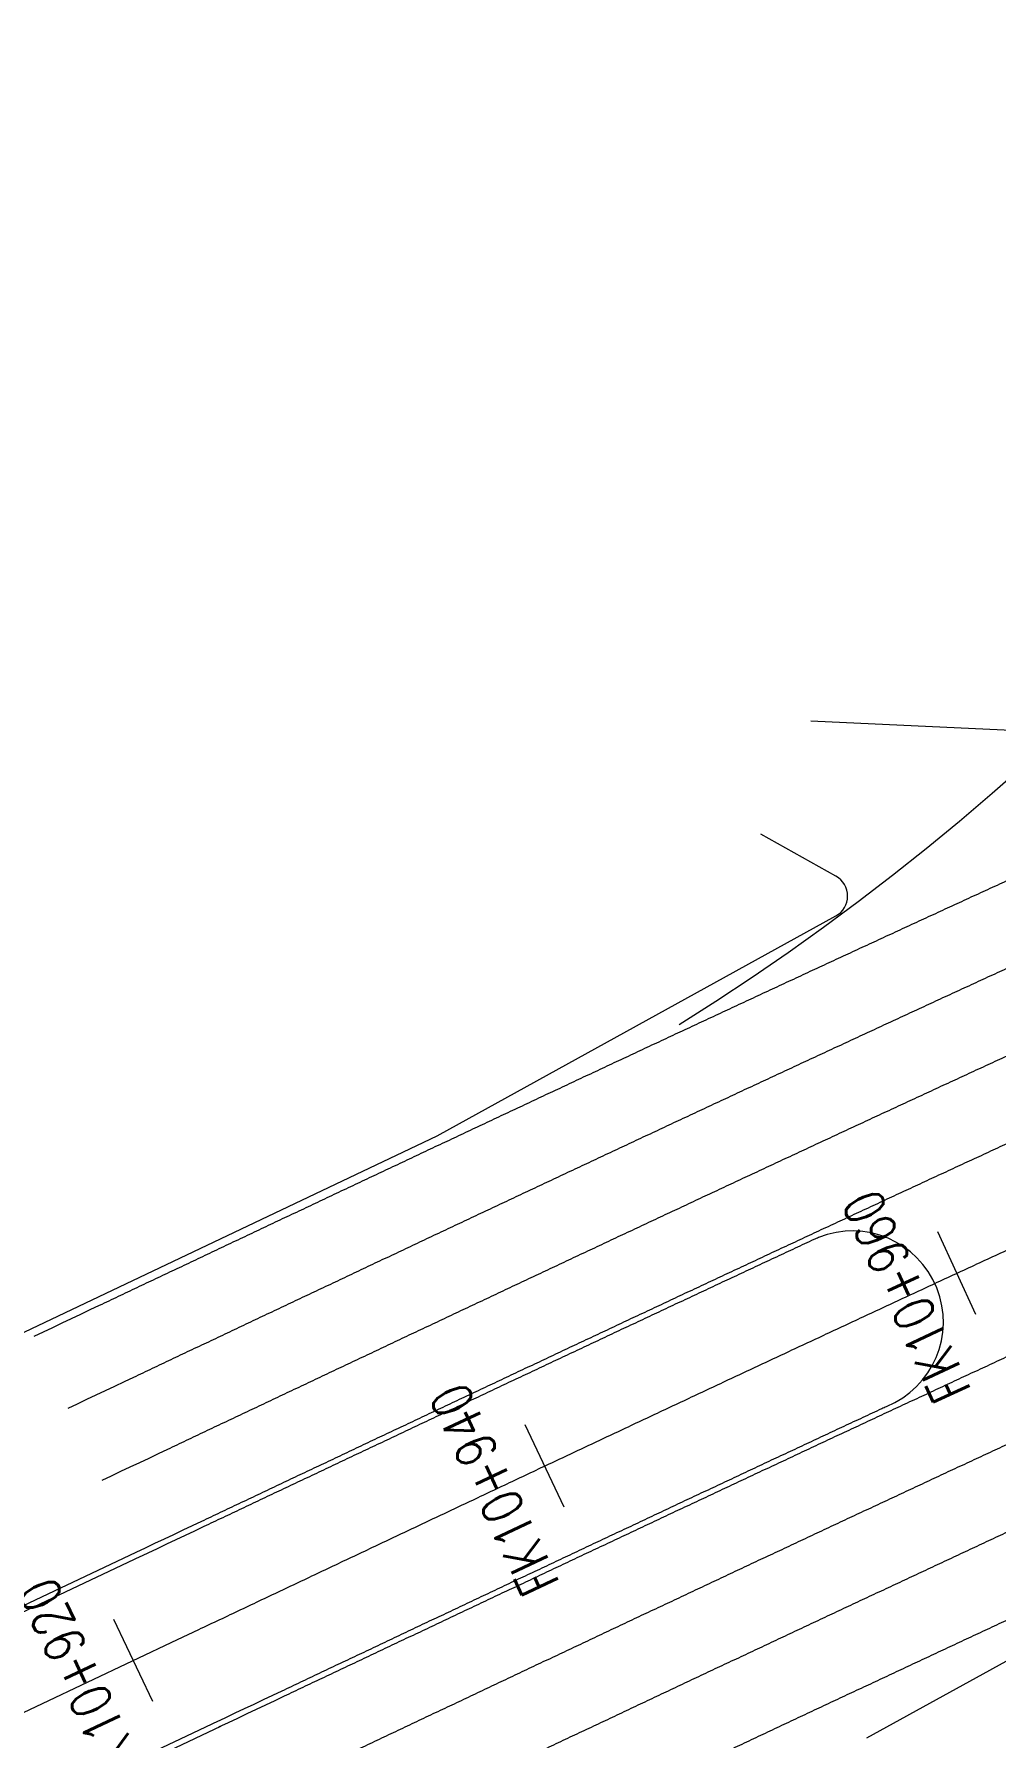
# Model space of a CAD drawing. Header units: millimetres. Extents: x 523446 to 528898, y 388189 to 392165.
# Drawn here: x 526939.8 to 526982.1, y 389671.2 to 389746.1 of the extents above; entities that cross this region are included whole.
import ezdxf
from ezdxf.enums import TextEntityAlignment as Align

# ---------------------------------------------------------------- set-up
doc = ezdxf.new("R2010")
doc.units = ezdxf.units.MM
doc.linetypes.add('33', pattern=[6, 3, -3])
doc.layers.add('000-scy-中分带', color=2, linetype='Continuous', lineweight=60)
doc.layers.add('000-scy-机动车道线', color=5, linetype='Continuous', lineweight=60)
for name, color, linetype in [('FZZD-标注路线桩号', 7, 'Continuous'), ('MEDS道路平面中线-FZZD', 7, 'Continuous'), ('机动车边线', 5, 'Continuous'), ('标线（实）', 1, 'Continuous'), ('标线（虚）', 1, '33')]:
    doc.layers.add(name, color=color, linetype=linetype)
doc.styles.add('MEDS', font='TXT_S.SHX', dxfattribs={"width": 0.75, "bigfont": 'hztxt.shx'})

msp = doc.modelspace()

# ---------------------------------------------------------------- linework, layer by layer
at = {"layer": '000-scy-中分带', "linetype": 'ByBlock', "lineweight": 0}
for points in [[(526944.424, 389679.116), (526944.836, 389679.311), (526945.247, 389679.506), (526945.659, 389679.701), (526946.071, 389679.896), (526946.483, 389680.091), (526946.895, 389680.286), (526947.306, 389680.481, -0.000001), (526947.718, 389680.675, -0.000001), (526948.13, 389680.87, -0.000001), (526948.542, 389681.065, -0.000002), (526948.954, 389681.26, -0.000002), (526949.366, 389681.455, -0.000002), (526949.778, 389681.65, -0.000002), (526950.19, 389681.845, -0.000002), (526950.602, 389682.039, -0.000002), (526951.013, 389682.234, -0.000002), (526951.425, 389682.429, -0.000003), (526951.837, 389682.624, -0.000003), (526952.249, 389682.819, -0.000003), (526952.661, 389683.013, -0.000003), (526953.073, 389683.208, -0.000003), (526953.486, 389683.403, -0.000003), (526953.898, 389683.598, -0.000003), (526954.31, 389683.792, -0.000004), (526954.722, 389683.987, -0.000004), (526955.134, 389684.182, -0.000004), (526955.546, 389684.376, -0.000004), (526955.958, 389684.571, -0.000004), (526956.37, 389684.766, -0.000004), (526956.783, 389684.96, -0.000004), (526957.195, 389685.155, -0.000005), (526957.607, 389685.349, -0.000005), (526958.019, 389685.544, -0.000005), (526958.432, 389685.738, -0.000005), (526958.844, 389685.933, -0.000005), (526959.256, 389686.127, -0.000005), (526959.669, 389686.321, -0.000005), (526960.081, 389686.516, -0.000006), (526960.494, 389686.71, -0.000006), (526960.906, 389686.904, -0.000006), (526961.318, 389687.099, -0.000006), (526961.731, 389687.293, -0.000006), (526962.143, 389687.487, -0.000006), (526962.556, 389687.681, -0.000006), (526962.969, 389687.875, -0.000007), (526963.381, 389688.069, -0.000007), (526963.794, 389688.263, -0.000007), (526964.206, 389688.457, -0.000007), (526964.619, 389688.651, -0.000007), (526965.032, 389688.845, -0.000007), (526965.445, 389689.039, -0.000007), (526965.857, 389689.233, -0.000008), (526966.27, 389689.427, -0.000008), (526966.683, 389689.62, -0.000008), (526967.096, 389689.814, -0.000008), (526967.509, 389690.008, -0.000008), (526967.922, 389690.201, -0.000008), (526968.335, 389690.395, -0.000008), (526968.748, 389690.588, -0.000009), (526969.161, 389690.782, -0.000009), (526969.574, 389690.975, -0.000009), (526969.987, 389691.168, -0.000009), (526970.4, 389691.362, -0.000009), (526970.813, 389691.555, -0.000009), (526971.227, 389691.748, -0.000009), (526971.64, 389691.941, -0.00001), (526972.053, 389692.134, -0.00001), (526972.467, 389692.327, -0.00001), (526972.88, 389692.52, -0.00001), (526973.293, 389692.713, -0.00001), (526973.707, 389692.906, -0.00001), (526974.12, 389693.098, -0.000005), (526974.304, 389693.184, -0.000005)], [(526947.846, 389671.885), (526948.258, 389672.08), (526948.67, 389672.275), (526949.081, 389672.47), (526949.493, 389672.665), (526949.905, 389672.86), (526950.317, 389673.054), (526950.728, 389673.249, -0.000001), (526951.14, 389673.444, -0.000001), (526951.552, 389673.639, -0.000001), (526951.963, 389673.834, -0.000002), (526952.375, 389674.028, -0.000002), (526952.787, 389674.223, -0.000002), (526953.199, 389674.418, -0.000002), (526953.61, 389674.613, -0.000002), (526954.022, 389674.807, -0.000002), (526954.434, 389675.002, -0.000002), (526954.845, 389675.197, -0.000003), (526955.257, 389675.392, -0.000003), (526955.669, 389675.586, -0.000003), (526956.08, 389675.781, -0.000003), (526956.492, 389675.975, -0.000003), (526956.904, 389676.17, -0.000003), (526957.316, 389676.365, -0.000003), (526957.727, 389676.559, -0.000004), (526958.139, 389676.754, -0.000004), (526958.551, 389676.948, -0.000004), (526958.962, 389677.142, -0.000004), (526959.374, 389677.337, -0.000004), (526959.786, 389677.531, -0.000004), (526960.198, 389677.726, -0.000004), (526960.609, 389677.92, -0.000005), (526961.021, 389678.114, -0.000005), (526961.433, 389678.308, -0.000005), (526961.844, 389678.503, -0.000005), (526962.256, 389678.697, -0.000005), (526962.668, 389678.891, -0.000005), (526963.08, 389679.085, -0.000005), (526963.492, 389679.279, -0.000006), (526963.903, 389679.473, -0.000006), (526964.315, 389679.667, -0.000006), (526964.727, 389679.861, -0.000006), (526965.139, 389680.055, -0.000006), (526965.551, 389680.249, -0.000006), (526965.962, 389680.443, -0.000006), (526966.374, 389680.636, -0.000007), (526966.786, 389680.83, -0.000007), (526967.198, 389681.024, -0.000007), (526967.61, 389681.217, -0.000007), (526968.022, 389681.411, -0.000007), (526968.434, 389681.605, -0.000007), (526968.846, 389681.798, -0.000007), (526969.257, 389681.991, -0.000008), (526969.669, 389682.185, -0.000008), (526970.081, 389682.378, -0.000008), (526970.493, 389682.571, -0.000008), (526970.905, 389682.765, -0.000008), (526971.317, 389682.958, -0.000008), (526971.729, 389683.151, -0.000008), (526972.141, 389683.344, -0.000009), (526972.554, 389683.537, -0.000009), (526972.966, 389683.73, -0.000009), (526973.378, 389683.923, -0.000009), (526973.79, 389684.115, -0.000009), (526974.202, 389684.308, -0.000009), (526974.614, 389684.501, -0.000009), (526975.026, 389684.693, -0.00001), (526975.439, 389684.886, -0.00001), (526975.851, 389685.078, -0.00001), (526976.263, 389685.271, -0.00001), (526976.675, 389685.463, -0.00001), (526977.088, 389685.655, -0.000005), (526977.294, 389685.751, -0.000005)], [(526944.506, 389679.155), (526885.382, 389651.174, 1.000804), (526888.81, 389643.946), (526947.928, 389671.924)]]:
    msp.add_lwpolyline(points, format="xyb", dxfattribs=at)
msp.add_arc((526975.796, 389689.46), 4, 291.91355, 111.91355, dxfattribs=at)
at = {"layer": '000-scy-机动车道线', "linetype": 'ByBlock', "lineweight": 0}
for p, q in [((526973.971, 389715.876), (526992.393, 389715.039)), ((526975.074, 389709.051), (526971.771, 389710.906)), ((526957.538, 389697.644), (526975.067, 389707.304)), ((526870.479, 389656.263), (526957.538, 389697.644)), ((526976.426, 389671.181), (526984.558, 389675.661))]:
    msp.add_line(p, q, dxfattribs=at)
msp.add_arc((526974.584, 389708.179), 1, 298.85802, 60.67756, dxfattribs=at)
at = {"layer": 'FZZD-标注路线桩号', "color": 7, "linetype": 'ByBlock', "lineweight": 0}
for p, q in [((526981.227, 389689.785), (526979.545, 389693.414)), ((526963.123, 389681.316), (526961.418, 389684.935)), ((526945.044, 389672.772), (526943.332, 389676.387))]:
    msp.add_line(p, q, dxfattribs=at)
at = {"layer": 'MEDS道路平面中线-FZZD', "color": 4, "linetype": 'ByBlock', "lineweight": 0}
msp.add_line((526302.398, 389370.842), (526946.135, 389675.501), dxfattribs=at)
at = {"layer": 'MEDS道路平面中线-FZZD', "color": 6, "linetype": 'ByBlock', "lineweight": 0}
msp.add_lwpolyline([(526946.135, 389675.501), (526947.061, 389675.939, -0.000003), (526947.988, 389676.378, -0.000006), (526948.914, 389676.816, -0.000009), (526949.841, 389677.255, -0.000012), (526950.767, 389677.693, -0.000015), (526951.694, 389678.131, -0.000017), (526952.621, 389678.57, -0.00002), (526953.547, 389679.008, -0.000023), (526954.474, 389679.446, -0.000026), (526955.401, 389679.884, -0.000029), (526956.327, 389680.322, -0.000032), (526957.254, 389680.759, -0.000035), (526958.181, 389681.197, -0.000038), (526959.108, 389681.634, -0.000041), (526960.035, 389682.072, -0.000044), (526960.962, 389682.509, -0.000047), (526961.889, 389682.946, -0.00005), (526962.817, 389683.383, -0.000052), (526963.744, 389683.819, -0.000055), (526964.671, 389684.256, -0.000058), (526965.599, 389684.692, -0.000061), (526966.527, 389685.128, -0.000064), (526967.454, 389685.564, -0.000067), (526968.382, 389685.999, -0.00007), (526969.31, 389686.434, -0.000073), (526970.238, 389686.869, -0.000076), (526971.167, 389687.304, -0.000079), (526972.095, 389687.739, -0.000082), (526973.024, 389688.173, -0.000084), (526973.952, 389688.606, -0.000087), (526974.881, 389689.04, -0.00009), (526975.81, 389689.473, -0.000093), (526976.739, 389689.906, -0.000096), (526977.669, 389690.338, -0.000099), (526978.598, 389690.77, -0.000102), (526979.528, 389691.202, -0.000105), (526980.458, 389691.633, -0.000108), (526981.388, 389692.064, -0.000111), (526982.318, 389692.494, -0.000114), (526983.248, 389692.924, -0.000116)], format="xyb", dxfattribs=at)
at = {"layer": '机动车边线', "linetype": 'ByBlock', "lineweight": 0}
msp.add_arc((526909.874, 389795.805), 110, 302.00829, 4.50656, dxfattribs=at)
at = {"layer": '标线（实）', "linetype": 'ByBlock', "lineweight": 0}
msp.add_line((526885.275, 389651.4), (526944.317, 389679.342), dxfattribs=at)
at = {"layer": '标线（实）', "linetype": 'ByBlock', "lineweight": 0, "ltscale": 0.03}
msp.add_line((526888.906, 389643.714), (526948.035, 389671.698), dxfattribs=at)
at = {"layer": '标线（实）', "linetype": 'ByBlock', "lineweight": 0, "flags": 128}
for points in [[(526939.825, 389688.833), (526940.237, 389689.028), (526940.649, 389689.223), (526941.061, 389689.418), (526941.473, 389689.613), (526941.884, 389689.808), (526942.296, 389690.003), (526942.708, 389690.197, -0.000001), (526943.12, 389690.392, -0.000001), (526943.532, 389690.587, -0.000001), (526943.944, 389690.782, -0.000002), (526944.357, 389690.977, -0.000002), (526944.769, 389691.172, -0.000002), (526945.181, 389691.367, -0.000002), (526945.593, 389691.562, -0.000002), (526946.005, 389691.757, -0.000002), (526946.418, 389691.952, -0.000002), (526946.83, 389692.147, -0.000003), (526947.242, 389692.342, -0.000003), (526947.655, 389692.537, -0.000003), (526948.067, 389692.732, -0.000003), (526948.48, 389692.927, -0.000003), (526948.892, 389693.122, -0.000003), (526949.305, 389693.317, -0.000003), (526949.717, 389693.512, -0.000004), (526950.13, 389693.707, -0.000004), (526950.543, 389693.902, -0.000004), (526950.955, 389694.097, -0.000004), (526951.368, 389694.292, -0.000004), (526951.781, 389694.487, -0.000004), (526952.194, 389694.681, -0.000004), (526952.607, 389694.876, -0.000005), (526953.02, 389695.071, -0.000005), (526953.433, 389695.266, -0.000005), (526953.846, 389695.461, -0.000005), (526954.259, 389695.656, -0.000005), (526954.672, 389695.85, -0.000005), (526955.085, 389696.045, -0.000005), (526955.498, 389696.24, -0.000006), (526955.912, 389696.435, -0.000006), (526956.325, 389696.629, -0.000006), (526956.738, 389696.824, -0.000006), (526957.152, 389697.019, -0.000006), (526957.565, 389697.213, -0.000006), (526957.979, 389697.408, -0.000006), (526958.392, 389697.603, -0.000007), (526958.806, 389697.797, -0.000007), (526959.22, 389697.992, -0.000007), (526959.633, 389698.186, -0.000007), (526960.047, 389698.381, -0.000007), (526960.461, 389698.575, -0.000007), (526960.875, 389698.769, -0.000007), (526961.289, 389698.964, -0.000008), (526961.703, 389699.158, -0.000008), (526962.117, 389699.352, -0.000008), (526962.531, 389699.547, -0.000008), (526962.945, 389699.741, -0.000008), (526963.359, 389699.935, -0.000008), (526963.773, 389700.129, -0.000008), (526964.188, 389700.323, -0.000009), (526964.602, 389700.517, -0.000009), (526965.017, 389700.711, -0.000009), (526965.431, 389700.905, -0.000009), (526965.846, 389701.099, -0.000009), (526966.26, 389701.293, -0.000009), (526966.675, 389701.487, -0.000009), (526967.09, 389701.681, -0.00001), (526967.504, 389701.874, -0.00001), (526967.919, 389702.068, -0.00001), (526968.334, 389702.262, -0.00001), (526968.749, 389702.455, -0.00001), (526969.164, 389702.649, -0.00001), (526969.579, 389702.842, -0.00001), (526969.994, 389703.036, -0.000011), (526970.41, 389703.229, -0.000011), (526970.825, 389703.422, -0.000011), (526971.24, 389703.616, -0.000011), (526971.656, 389703.809, -0.000011), (526972.071, 389704.002, -0.000011), (526972.487, 389704.195, -0.000011), (526972.902, 389704.388, -0.000012), (526973.318, 389704.581, -0.000012), (526973.734, 389704.774, -0.000012), (526974.15, 389704.967, -0.000012), (526974.565, 389705.159, -0.000012), (526974.981, 389705.352, -0.000012), (526975.397, 389705.545, -0.000012), (526975.813, 389705.737, -0.000013), (526976.23, 389705.93, -0.000013), (526976.646, 389706.122, -0.000013), (526977.062, 389706.314, -0.000013), (526977.478, 389706.507, -0.000013), (526977.895, 389706.699, -0.000013), (526978.311, 389706.891, -0.000013), (526978.728, 389707.083, -0.000014), (526979.145, 389707.275, -0.000014), (526979.561, 389707.467, -0.000014), (526979.978, 389707.659, -0.000014), (526980.395, 389707.851, -0.000014), (526980.812, 389708.042, -0.000014), (526981.229, 389708.234, -0.000014), (526981.646, 389708.425, -0.000015), (526982.063, 389708.617, -0.000015), (526982.481, 389708.808, -0.000015), (526982.898, 389708.999, -0.000015), (526983.315, 389709.19, -0.000015), (526983.733, 389709.381, -0.000015), (526984.15, 389709.572, -0.000015), (526984.568, 389709.763, -0.000016)], [(526944.317, 389679.342), (526944.729, 389679.537), (526945.14, 389679.732), (526945.552, 389679.927), (526945.964, 389680.122), (526946.376, 389680.317), (526946.788, 389680.512), (526947.2, 389680.706, -0.000001), (526947.611, 389680.901, -0.000001), (526948.023, 389681.096, -0.000001), (526948.435, 389681.291, -0.000002), (526948.847, 389681.486, -0.000002), (526949.259, 389681.681, -0.000002), (526949.671, 389681.876, -0.000002), (526950.083, 389682.071, -0.000002), (526950.495, 389682.265, -0.000002), (526950.907, 389682.46, -0.000002), (526951.319, 389682.655, -0.000003), (526951.731, 389682.85, -0.000003), (526952.143, 389683.045, -0.000003), (526952.555, 389683.239, -0.000003), (526952.967, 389683.434, -0.000003), (526953.379, 389683.629, -0.000003), (526953.791, 389683.824, -0.000003), (526954.203, 389684.018, -0.000004), (526954.615, 389684.213, -0.000004), (526955.027, 389684.408, -0.000004), (526955.439, 389684.602, -0.000004), (526955.851, 389684.797, -0.000004), (526956.264, 389684.992, -0.000004), (526956.676, 389685.186, -0.000004), (526957.088, 389685.381, -0.000005), (526957.5, 389685.575, -0.000005), (526957.913, 389685.77, -0.000005), (526958.325, 389685.964, -0.000005), (526958.737, 389686.159, -0.000005), (526959.15, 389686.353, -0.000005), (526959.562, 389686.548, -0.000005), (526959.975, 389686.742, -0.000006), (526960.387, 389686.936, -0.000006), (526960.799, 389687.131, -0.000006), (526961.212, 389687.325, -0.000006), (526961.624, 389687.519, -0.000006), (526962.037, 389687.713, -0.000006), (526962.45, 389687.907, -0.000006), (526962.862, 389688.102, -0.000007), (526963.275, 389688.296, -0.000007), (526963.687, 389688.49, -0.000007), (526964.1, 389688.684, -0.000007), (526964.513, 389688.878, -0.000007), (526964.926, 389689.072, -0.000007), (526965.338, 389689.265, -0.000007), (526965.751, 389689.459, -0.000008), (526966.164, 389689.653, -0.000008), (526966.577, 389689.847, -0.000008), (526966.99, 389690.04, -0.000008), (526967.403, 389690.234, -0.000008), (526967.816, 389690.428, -0.000008), (526968.229, 389690.621, -0.000008), (526968.642, 389690.815, -0.000009), (526969.055, 389691.008, -0.000009), (526969.468, 389691.202, -0.000009), (526969.881, 389691.395, -0.000009), (526970.294, 389691.588, -0.000009), (526970.708, 389691.781, -0.000009), (526971.121, 389691.975, -0.000009), (526971.534, 389692.168, -0.00001), (526971.948, 389692.361, -0.00001), (526972.361, 389692.554, -0.00001), (526972.774, 389692.747, -0.00001), (526973.188, 389692.94, -0.00001), (526973.601, 389693.132, -0.00001), (526974.015, 389693.325, -0.00001), (526974.428, 389693.518, -0.000011), (526974.842, 389693.71, -0.000011), (526975.256, 389693.903, -0.000011), (526975.669, 389694.095, -0.000011), (526976.083, 389694.288, -0.000011), (526976.497, 389694.48, -0.000011), (526976.911, 389694.672, -0.000011), (526977.325, 389694.865, -0.000012), (526977.739, 389695.057, -0.000012), (526978.153, 389695.249, -0.000012), (526978.567, 389695.441, -0.000012), (526978.981, 389695.633, -0.000012), (526979.395, 389695.825, -0.000012), (526979.809, 389696.016, -0.000012), (526980.223, 389696.208, -0.000013), (526980.637, 389696.4, -0.000013), (526981.052, 389696.591, -0.000013), (526981.466, 389696.783, -0.000013), (526981.88, 389696.974, -0.000013), (526982.295, 389697.165, -0.000013), (526982.709, 389697.356, -0.000013), (526983.124, 389697.547, -0.000014), (526983.538, 389697.739, -0.000014), (526983.953, 389697.929, -0.000014), (526984.368, 389698.12, -0.000014), (526984.782, 389698.311, -0.000014)], [(526947.953, 389671.659), (526948.365, 389671.854), (526948.777, 389672.049), (526949.188, 389672.244), (526949.6, 389672.439), (526950.012, 389672.634), (526950.424, 389672.828), (526950.835, 389673.023, -0.000001), (526951.247, 389673.218, -0.000001), (526951.659, 389673.413, -0.000001), (526952.07, 389673.608, -0.000002), (526952.482, 389673.803, -0.000002), (526952.894, 389673.997, -0.000002), (526953.305, 389674.192, -0.000002), (526953.717, 389674.387, -0.000002), (526954.129, 389674.581, -0.000002), (526954.541, 389674.776, -0.000002), (526954.952, 389674.971, -0.000003), (526955.364, 389675.166, -0.000003), (526955.776, 389675.36, -0.000003), (526956.187, 389675.555, -0.000003), (526956.599, 389675.749, -0.000003), (526957.011, 389675.944, -0.000003), (526957.422, 389676.138, -0.000003), (526957.834, 389676.333, -0.000004), (526958.246, 389676.527, -0.000004), (526958.657, 389676.722, -0.000004), (526959.069, 389676.916, -0.000004), (526959.481, 389677.111, -0.000004), (526959.893, 389677.305, -0.000004), (526960.304, 389677.499, -0.000004), (526960.716, 389677.694, -0.000005), (526961.128, 389677.888, -0.000005), (526961.539, 389678.082, -0.000005), (526961.951, 389678.277, -0.000005), (526962.363, 389678.471, -0.000005), (526962.775, 389678.665, -0.000005), (526963.186, 389678.859, -0.000005), (526963.598, 389679.053, -0.000006), (526964.01, 389679.247, -0.000006), (526964.422, 389679.441, -0.000006), (526964.833, 389679.635, -0.000006), (526965.245, 389679.829, -0.000006), (526965.657, 389680.023, -0.000006), (526966.069, 389680.216, -0.000006), (526966.481, 389680.41, -0.000007), (526966.892, 389680.604, -0.000007), (526967.304, 389680.798, -0.000007), (526967.716, 389680.991, -0.000007), (526968.128, 389681.185, -0.000007), (526968.54, 389681.378, -0.000007), (526968.952, 389681.572, -0.000007), (526969.364, 389681.765, -0.000008), (526969.776, 389681.958, -0.000008), (526970.188, 389682.152, -0.000008), (526970.6, 389682.345, -0.000008), (526971.012, 389682.538, -0.000008), (526971.424, 389682.731, -0.000008), (526971.836, 389682.924, -0.000008), (526972.248, 389683.117, -0.000009), (526972.66, 389683.31, -0.000009), (526973.072, 389683.503, -0.000009), (526973.484, 389683.696, -0.000009), (526973.896, 389683.889, -0.000009), (526974.308, 389684.082, -0.000009), (526974.72, 389684.274, -0.000009), (526975.132, 389684.467, -0.00001), (526975.544, 389684.659, -0.00001), (526975.957, 389684.852, -0.00001), (526976.369, 389685.044, -0.00001), (526976.781, 389685.236, -0.00001), (526977.193, 389685.429, -0.00001), (526977.606, 389685.621, -0.00001), (526978.018, 389685.813, -0.000011), (526978.43, 389686.005, -0.000011), (526978.842, 389686.197, -0.000011), (526979.255, 389686.389, -0.000011), (526979.667, 389686.58, -0.000011), (526980.08, 389686.772, -0.000011), (526980.492, 389686.964, -0.000011), (526980.905, 389687.155, -0.000012), (526981.317, 389687.347, -0.000012), (526981.73, 389687.538, -0.000012), (526982.142, 389687.729, -0.000012), (526982.555, 389687.921, -0.000012), (526982.967, 389688.112, -0.000012), (526983.38, 389688.303, -0.000012), (526983.793, 389688.494, -0.000013), (526984.205, 389688.685, -0.000013), (526984.618, 389688.876, -0.000013), (526985.031, 389689.066, -0.000013)]]:
    msp.add_lwpolyline(points, format="xyb", dxfattribs=at)
at = {"layer": '标线（虚）', "linetype": 'ByBlock', "lineweight": 0, "flags": 128}
for points in [[(526941.322, 389685.67), (526941.734, 389685.864), (526942.146, 389686.059), (526942.558, 389686.254), (526942.97, 389686.449), (526943.382, 389686.644), (526943.793, 389686.839), (526944.205, 389687.034, -0.000001), (526944.617, 389687.229, -0.000001), (526945.029, 389687.424, -0.000001), (526945.441, 389687.619, -0.000002), (526945.853, 389687.814, -0.000002), (526946.265, 389688.009, -0.000002), (526946.678, 389688.203, -0.000002), (526947.09, 389688.398, -0.000002), (526947.502, 389688.593, -0.000002), (526947.914, 389688.788, -0.000002), (526948.326, 389688.983, -0.000003), (526948.738, 389689.178, -0.000003), (526949.151, 389689.373, -0.000003), (526949.563, 389689.568, -0.000003), (526949.975, 389689.763, -0.000003), (526950.388, 389689.958, -0.000003), (526950.8, 389690.153, -0.000003), (526951.213, 389690.347, -0.000004), (526951.625, 389690.542, -0.000004), (526952.037, 389690.737, -0.000004), (526952.45, 389690.932, -0.000004), (526952.863, 389691.127, -0.000004), (526953.275, 389691.322, -0.000004), (526953.688, 389691.516, -0.000004), (526954.101, 389691.711, -0.000005), (526954.513, 389691.906, -0.000005), (526954.926, 389692.101, -0.000005), (526955.339, 389692.295, -0.000005), (526955.752, 389692.49, -0.000005), (526956.165, 389692.685, -0.000005), (526956.577, 389692.879, -0.000005), (526956.99, 389693.074, -0.000006), (526957.403, 389693.269, -0.000006), (526957.816, 389693.463, -0.000006), (526958.229, 389693.658, -0.000006), (526958.643, 389693.852, -0.000006), (526959.056, 389694.047, -0.000006), (526959.469, 389694.241, -0.000006), (526959.882, 389694.436, -0.000007), (526960.295, 389694.63, -0.000007), (526960.709, 389694.824, -0.000007), (526961.122, 389695.019, -0.000007), (526961.536, 389695.213, -0.000007), (526961.949, 389695.407, -0.000007), (526962.363, 389695.601, -0.000007), (526962.776, 389695.796, -0.000008), (526963.19, 389695.99, -0.000008), (526963.603, 389696.184, -0.000008), (526964.017, 389696.378, -0.000008), (526964.431, 389696.572, -0.000008), (526964.845, 389696.766, -0.000008), (526965.259, 389696.96, -0.000008), (526965.672, 389697.154, -0.000009), (526966.086, 389697.348, -0.000009), (526966.5, 389697.541, -0.000009), (526966.914, 389697.735, -0.000009), (526967.329, 389697.929, -0.000009), (526967.743, 389698.122, -0.000009), (526968.157, 389698.316, -0.000009), (526968.571, 389698.51, -0.00001), (526968.985, 389698.703, -0.00001), (526969.4, 389698.897, -0.00001), (526969.814, 389699.09, -0.00001), (526970.229, 389699.283, -0.00001), (526970.643, 389699.477, -0.00001), (526971.058, 389699.67, -0.00001), (526971.472, 389699.863, -0.000011), (526971.887, 389700.056, -0.000011), (526972.302, 389700.249, -0.000011), (526972.717, 389700.442, -0.000011), (526973.131, 389700.635, -0.000011), (526973.546, 389700.828, -0.000011), (526973.961, 389701.021, -0.000011), (526974.376, 389701.214, -0.000012), (526974.792, 389701.406, -0.000012), (526975.207, 389701.599, -0.000012), (526975.622, 389701.791, -0.000012), (526976.037, 389701.984, -0.000012), (526976.452, 389702.176, -0.000012), (526976.868, 389702.369, -0.000012), (526977.283, 389702.561, -0.000013), (526977.699, 389702.753, -0.000013), (526978.114, 389702.945, -0.000013), (526978.53, 389703.137, -0.000013), (526978.946, 389703.329, -0.000013), (526979.362, 389703.521, -0.000013), (526979.777, 389703.713, -0.000013), (526980.193, 389703.905, -0.000014), (526980.609, 389704.096, -0.000014), (526981.025, 389704.288, -0.000014), (526981.441, 389704.479, -0.000014), (526981.858, 389704.671, -0.000014), (526982.274, 389704.862, -0.000014), (526982.69, 389705.053, -0.000014), (526983.106, 389705.244, -0.000015), (526983.523, 389705.435, -0.000015), (526983.939, 389705.626, -0.000015), (526984.356, 389705.817, -0.000015), (526984.773, 389706.008, -0.000015)], [(526942.82, 389682.506), (526943.231, 389682.701), (526943.643, 389682.896), (526944.055, 389683.091), (526944.467, 389683.285), (526944.879, 389683.48), (526945.291, 389683.675), (526945.702, 389683.87, -0.000001), (526946.114, 389684.065, -0.000001), (526946.526, 389684.26, -0.000001), (526946.938, 389684.455, -0.000002), (526947.35, 389684.65, -0.000002), (526947.762, 389684.845, -0.000002), (526948.174, 389685.04, -0.000002), (526948.586, 389685.234, -0.000002), (526948.998, 389685.429, -0.000002), (526949.41, 389685.624, -0.000002), (526949.822, 389685.819, -0.000003), (526950.234, 389686.014, -0.000003), (526950.647, 389686.209, -0.000003), (526951.059, 389686.404, -0.000003), (526951.471, 389686.598, -0.000003), (526951.883, 389686.793, -0.000003), (526952.295, 389686.988, -0.000003), (526952.708, 389687.183, -0.000004), (526953.12, 389687.378, -0.000004), (526953.532, 389687.572, -0.000004), (526953.945, 389687.767, -0.000004), (526954.357, 389687.962, -0.000004), (526954.769, 389688.157, -0.000004), (526955.182, 389688.351, -0.000004), (526955.594, 389688.546, -0.000005), (526956.007, 389688.741, -0.000005), (526956.419, 389688.935, -0.000005), (526956.832, 389689.13, -0.000005), (526957.244, 389689.324, -0.000005), (526957.657, 389689.519, -0.000005), (526958.07, 389689.713, -0.000005), (526958.482, 389689.908, -0.000006), (526958.895, 389690.102, -0.000006), (526959.308, 389690.297, -0.000006), (526959.721, 389690.491, -0.000006), (526960.134, 389690.686, -0.000006), (526960.546, 389690.88, -0.000006), (526960.959, 389691.074, -0.000006), (526961.372, 389691.269, -0.000007), (526961.785, 389691.463, -0.000007), (526962.198, 389691.657, -0.000007), (526962.611, 389691.851, -0.000007), (526963.024, 389692.045, -0.000007), (526963.437, 389692.239, -0.000007), (526963.851, 389692.433, -0.000007), (526964.264, 389692.627, -0.000008), (526964.677, 389692.821, -0.000008), (526965.09, 389693.015, -0.000008), (526965.503, 389693.209, -0.000008), (526965.917, 389693.403, -0.000008), (526966.33, 389693.597, -0.000008), (526966.744, 389693.791, -0.000008), (526967.157, 389693.984, -0.000009), (526967.571, 389694.178, -0.000009), (526967.984, 389694.371, -0.000009), (526968.398, 389694.565, -0.000009), (526968.811, 389694.758, -0.000009), (526969.225, 389694.952, -0.000009), (526969.639, 389695.145, -0.000009), (526970.053, 389695.339, -0.00001), (526970.466, 389695.532, -0.00001), (526970.88, 389695.725, -0.00001), (526971.294, 389695.918, -0.00001), (526971.708, 389696.111, -0.00001), (526972.122, 389696.304, -0.00001), (526972.536, 389696.497, -0.00001), (526972.95, 389696.69, -0.000011), (526973.365, 389696.883, -0.000011), (526973.779, 389697.076, -0.000011), (526974.193, 389697.269, -0.000011), (526974.607, 389697.461, -0.000011), (526975.022, 389697.654, -0.000011), (526975.436, 389697.847, -0.000011), (526975.851, 389698.039, -0.000012), (526976.265, 389698.231, -0.000012), (526976.68, 389698.424, -0.000012), (526977.094, 389698.616, -0.000012), (526977.509, 389698.808, -0.000012), (526977.924, 389699, -0.000012), (526978.338, 389699.192, -0.000012), (526978.753, 389699.384, -0.000013), (526979.168, 389699.576, -0.000013), (526979.583, 389699.768, -0.000013), (526979.998, 389699.96, -0.000013), (526980.413, 389700.152, -0.000013), (526980.828, 389700.343, -0.000013), (526981.243, 389700.535, -0.000013), (526981.659, 389700.726, -0.000014), (526982.074, 389700.917, -0.000014), (526982.489, 389701.109, -0.000014), (526982.905, 389701.3, -0.000014), (526983.32, 389701.491, -0.000014), (526983.735, 389701.682, -0.000014), (526984.151, 389701.873, -0.000014), (526984.567, 389702.064, -0.000015)], [(526952.332, 389669.86, -0.000001), (526952.744, 389670.054, -0.000001), (526953.156, 389670.249, -0.000001), (526953.567, 389670.444, -0.000002), (526953.979, 389670.639, -0.000002), (526954.391, 389670.833, -0.000002), (526954.802, 389671.028, -0.000002), (526955.214, 389671.223, -0.000002), (526955.625, 389671.418, -0.000002), (526956.037, 389671.612, -0.000002), (526956.448, 389671.807, -0.000003), (526956.86, 389672.001, -0.000003), (526957.272, 389672.196, -0.000003), (526957.683, 389672.391, -0.000003), (526958.095, 389672.585, -0.000003), (526958.506, 389672.78, -0.000003), (526958.918, 389672.974, -0.000003), (526959.329, 389673.168, -0.000004), (526959.741, 389673.363, -0.000004), (526960.152, 389673.557, -0.000004), (526960.564, 389673.752, -0.000004), (526960.975, 389673.946, -0.000004), (526961.387, 389674.14, -0.000004), (526961.798, 389674.334, -0.000004), (526962.21, 389674.529, -0.000005), (526962.621, 389674.723, -0.000005), (526963.033, 389674.917, -0.000005), (526963.444, 389675.111, -0.000005), (526963.856, 389675.305, -0.000005), (526964.267, 389675.499, -0.000005), (526964.679, 389675.693, -0.000005), (526965.09, 389675.887, -0.000006), (526965.502, 389676.081, -0.000006), (526965.913, 389676.275, -0.000006), (526966.325, 389676.468, -0.000006), (526966.736, 389676.662, -0.000006), (526967.148, 389676.856, -0.000006), (526967.559, 389677.05, -0.000006), (526967.971, 389677.243, -0.000007), (526968.382, 389677.437, -0.000007), (526968.794, 389677.63, -0.000007), (526969.205, 389677.824, -0.000007), (526969.617, 389678.017, -0.000007), (526970.028, 389678.21, -0.000007), (526970.44, 389678.404, -0.000007), (526970.851, 389678.597, -0.000008), (526971.263, 389678.79, -0.000008), (526971.674, 389678.983, -0.000008), (526972.086, 389679.176, -0.000008), (526972.497, 389679.369, -0.000008), (526972.909, 389679.562, -0.000008), (526973.321, 389679.755, -0.000008), (526973.732, 389679.948, -0.000009), (526974.144, 389680.141, -0.000009), (526974.555, 389680.333, -0.000009), (526974.967, 389680.526, -0.000009), (526975.379, 389680.719, -0.000009), (526975.79, 389680.911, -0.000009), (526976.202, 389681.103, -0.000009), (526976.614, 389681.296, -0.00001), (526977.025, 389681.488, -0.00001), (526977.437, 389681.68, -0.00001), (526977.849, 389681.872, -0.00001), (526978.261, 389682.064, -0.00001), (526978.672, 389682.256, -0.00001), (526979.084, 389682.448, -0.00001), (526979.496, 389682.64, -0.000011), (526979.908, 389682.832, -0.000011), (526980.319, 389683.024, -0.000011), (526980.731, 389683.215, -0.000011), (526981.143, 389683.407, -0.000011), (526981.555, 389683.598, -0.000011), (526981.967, 389683.79, -0.000011), (526982.379, 389683.981, -0.000012), (526982.791, 389684.172, -0.000012), (526983.203, 389684.363, -0.000012), (526983.615, 389684.554, -0.000012), (526984.026, 389684.745, -0.000012), (526984.438, 389684.936, -0.000012), (526984.85, 389685.127, -0.000012)], [(526953.829, 389666.696, -0.000001), (526954.241, 389666.891, -0.000001), (526954.653, 389667.085, -0.000001), (526955.064, 389667.28, -0.000002), (526955.476, 389667.475, -0.000002), (526955.887, 389667.67, -0.000002), (526956.299, 389667.864, -0.000002), (526956.71, 389668.059, -0.000002), (526957.122, 389668.254, -0.000002), (526957.533, 389668.448, -0.000002), (526957.945, 389668.643, -0.000003), (526958.356, 389668.837, -0.000003), (526958.768, 389669.032, -0.000003), (526959.179, 389669.226, -0.000003), (526959.59, 389669.421, -0.000003), (526960.002, 389669.615, -0.000003), (526960.413, 389669.81, -0.000003), (526960.824, 389670.004, -0.000004), (526961.236, 389670.198, -0.000004), (526961.647, 389670.392, -0.000004), (526962.058, 389670.587, -0.000004), (526962.47, 389670.781, -0.000004), (526962.881, 389670.975, -0.000004), (526963.292, 389671.169, -0.000004), (526963.704, 389671.363, -0.000005), (526964.115, 389671.557, -0.000005), (526964.526, 389671.751, -0.000005), (526964.937, 389671.945, -0.000005), (526965.349, 389672.139, -0.000005), (526965.76, 389672.333, -0.000005), (526966.171, 389672.527, -0.000005), (526966.582, 389672.721, -0.000006), (526966.993, 389672.915, -0.000006), (526967.405, 389673.108, -0.000006), (526967.816, 389673.302, -0.000006), (526968.227, 389673.496, -0.000006), (526968.638, 389673.689, -0.000006), (526969.049, 389673.883, -0.000006), (526969.461, 389674.076, -0.000007), (526969.872, 389674.27, -0.000007), (526970.283, 389674.463, -0.000007), (526970.694, 389674.656, -0.000007), (526971.105, 389674.849, -0.000007), (526971.516, 389675.043, -0.000007), (526971.928, 389675.236, -0.000007), (526972.339, 389675.429, -0.000008), (526972.75, 389675.622, -0.000008), (526973.161, 389675.815, -0.000008), (526973.572, 389676.008, -0.000008), (526973.983, 389676.2, -0.000008), (526974.395, 389676.393, -0.000008), (526974.806, 389676.586, -0.000008), (526975.217, 389676.778, -0.000009), (526975.628, 389676.971, -0.000009), (526976.039, 389677.163, -0.000009), (526976.45, 389677.356, -0.000009), (526976.862, 389677.548, -0.000009), (526977.273, 389677.74, -0.000009), (526977.684, 389677.933, -0.000009), (526978.095, 389678.125, -0.00001), (526978.506, 389678.317, -0.00001), (526978.918, 389678.509, -0.00001), (526979.329, 389678.701, -0.00001), (526979.74, 389678.893, -0.00001), (526980.151, 389679.084, -0.00001), (526980.563, 389679.276, -0.00001), (526980.974, 389679.468, -0.000011), (526981.385, 389679.659, -0.000011), (526981.796, 389679.851, -0.000011), (526982.208, 389680.042, -0.000011), (526982.619, 389680.233, -0.000011), (526983.03, 389680.424, -0.000011), (526983.441, 389680.615, -0.000011), (526983.853, 389680.806, -0.000012), (526984.264, 389680.997, -0.000012), (526984.675, 389681.188, -0.000012), (526985.087, 389681.379, -0.000012)], [(526955.326, 389663.532, -0.000001), (526955.738, 389663.727, -0.000001), (526956.15, 389663.922, -0.000001), (526956.561, 389664.116, -0.000002), (526956.973, 389664.311, -0.000002), (526957.384, 389664.506, -0.000002), (526957.795, 389664.7, -0.000002), (526958.207, 389664.895, -0.000002), (526958.618, 389665.09, -0.000002), (526959.03, 389665.284, -0.000002), (526959.441, 389665.479, -0.000003), (526959.852, 389665.673, -0.000003), (526960.263, 389665.868, -0.000003), (526960.675, 389666.062, -0.000003), (526961.086, 389666.256, -0.000003), (526961.497, 389666.451, -0.000003), (526961.908, 389666.645, -0.000003), (526962.32, 389666.839, -0.000004), (526962.731, 389667.034, -0.000004), (526963.142, 389667.228, -0.000004), (526963.553, 389667.422, -0.000004), (526963.964, 389667.616, -0.000004), (526964.375, 389667.81, -0.000004), (526964.786, 389668.004, -0.000004), (526965.197, 389668.198, -0.000005), (526965.608, 389668.392, -0.000005), (526966.019, 389668.586, -0.000005), (526966.43, 389668.78, -0.000005), (526966.841, 389668.974, -0.000005), (526967.252, 389669.167, -0.000005), (526967.663, 389669.361, -0.000005), (526968.074, 389669.555, -0.000006), (526968.485, 389669.749, -0.000006), (526968.896, 389669.942, -0.000006), (526969.307, 389670.136, -0.000006), (526969.718, 389670.329, -0.000006), (526970.129, 389670.522, -0.000006), (526970.54, 389670.716, -0.000006), (526970.951, 389670.909, -0.000007), (526971.361, 389671.102, -0.000007), (526971.772, 389671.296, -0.000007), (526972.183, 389671.489, -0.000007), (526972.594, 389671.682, -0.000007), (526973.005, 389671.875, -0.000007), (526973.415, 389672.068, -0.000007), (526973.826, 389672.261, -0.000008), (526974.237, 389672.453, -0.000008), (526974.648, 389672.646, -0.000008), (526975.059, 389672.839, -0.000008), (526975.469, 389673.031, -0.000008), (526975.88, 389673.224, -0.000008), (526976.291, 389673.417, -0.000008), (526976.702, 389673.609, -0.000009), (526977.112, 389673.801, -0.000009), (526977.523, 389673.994, -0.000009), (526977.934, 389674.186, -0.000009), (526978.345, 389674.378, -0.000009), (526978.755, 389674.57, -0.000009), (526979.166, 389674.762, -0.000009), (526979.577, 389674.954, -0.00001), (526979.987, 389675.146, -0.00001), (526980.398, 389675.337, -0.00001), (526980.809, 389675.529, -0.00001), (526981.22, 389675.721, -0.00001), (526981.63, 389675.912, -0.00001), (526982.041, 389676.104, -0.00001), (526982.452, 389676.295, -0.000011), (526982.863, 389676.486, -0.000011), (526983.273, 389676.677, -0.000011), (526983.684, 389676.869, -0.000011), (526984.095, 389677.06, -0.000011), (526984.505, 389677.25, -0.000011), (526984.916, 389677.441, -0.000011), (526985.327, 389677.632, -0.000012)]]:
    msp.add_lwpolyline(points, format="xyb", dxfattribs=at)

# ---------------------------------------------------------------- texts
at = {"layer": 'FZZD-标注路线桩号', "color": 7, "linetype": 'ByBlock', "lineweight": 0, "style": 'MEDS', "width": 0.8}
for s, rotation, p in [('FK10+960', 114.87183, (526978.163, 389690.569)), ('FK10+940', 115.22536, (526960.054, 389682.081)), ('FK10+920', 115.32656, (526941.974, 389673.531))]:
    msp.add_text(s, height=1.75, rotation=rotation, dxfattribs=at).set_placement(p, align=Align.MIDDLE)

doc.saveas('drawing.dxf')
